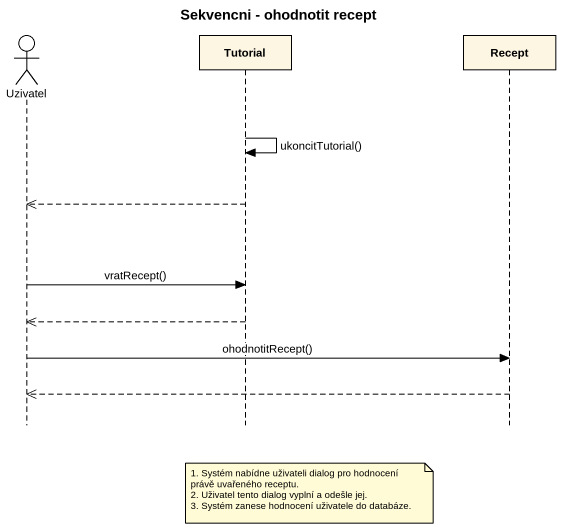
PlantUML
@startuml
title Sekvencni - ohodnotit recept
hide footbox
actor Uzivatel
participant Tutorial
participant Recept

Tutorial -> Tutorial : ukoncitTutorial()
Tutorial -->> Uzivatel
Uzivatel -> Tutorial : vratRecept()
Tutorial -->> Uzivatel
Uzivatel -> Recept : ohodnotitRecept()
Recept -->> Uzivatel
note over Tutorial
  1. Systém nabídne uživateli dialog pro hodnocení právě uvařeného receptu.
  2. Uživatel tento dialog vyplní a odešle jej.
  3. Systém zanese hodnocení uživatele do databáze.
end note
@enduml
